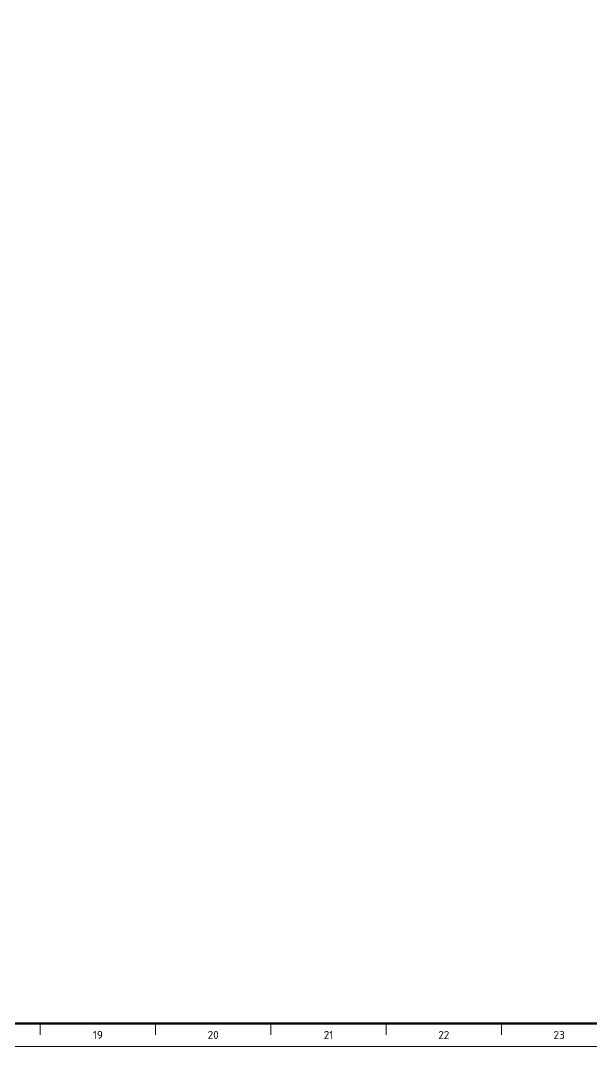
# Model space of a CAD drawing. Header units: millimetres. Extents: x 0 to 1682, y 0 to 1189.
# Drawn here: x 882.5 to 1130, y 0 to 444.9 of the extents above; entities that cross this region are included whole.
import ezdxf
from ezdxf.enums import TextEntityAlignment as Align

# ---------------------------------------------------------------- set-up
doc = ezdxf.new("R2010")
doc.units = ezdxf.units.MM
for name, color, linetype, lineweight in [('06-TEXTO', 7, 'CONTINUOUS', 25), ('07-RECUADRO', 7, 'CONTINUOUS', 70), ('08-FINA', 5, 'CONTINUOUS', 18)]:
    doc.layers.add(name, color=color, linetype=linetype, lineweight=lineweight)
doc.styles.add('ISO3098', font='isocpeur.ttf')

msp = doc.modelspace()

# ---------------------------------------------------------------- linework, layer by layer
at = {"layer": '07-RECUADRO'}
msp.add_lwpolyline([(25, 10), (1672, 10), (1672, 1179), (25, 1179)], close=True, dxfattribs=at)
at = {"layer": '08-FINA'}
for p, q in [((891, 10), (891, 5)), ((941, 10), (941, 5)), ((991, 10), (991, 5)), ((1041, 10), (1041, 5)), ((1091, 10), (1091, 5))]:
    msp.add_line(p, q, dxfattribs=at)
msp.add_lwpolyline([(0, 0), (1682, 0), (1682, 1189), (0, 1189)], close=True, dxfattribs=at)

# ---------------------------------------------------------------- texts
at = {"layer": '06-TEXTO', "style": 'ISO3098'}
for s, p in [('19', (916, 5)), ('20', (966, 5)), ('21', (1016, 5)), ('22', (1066, 5)), ('23', (1116, 5))]:
    msp.add_text(s, height=3.5, dxfattribs=at).set_placement(p, align=Align.MIDDLE_CENTER)

doc.saveas('drawing.dxf')
